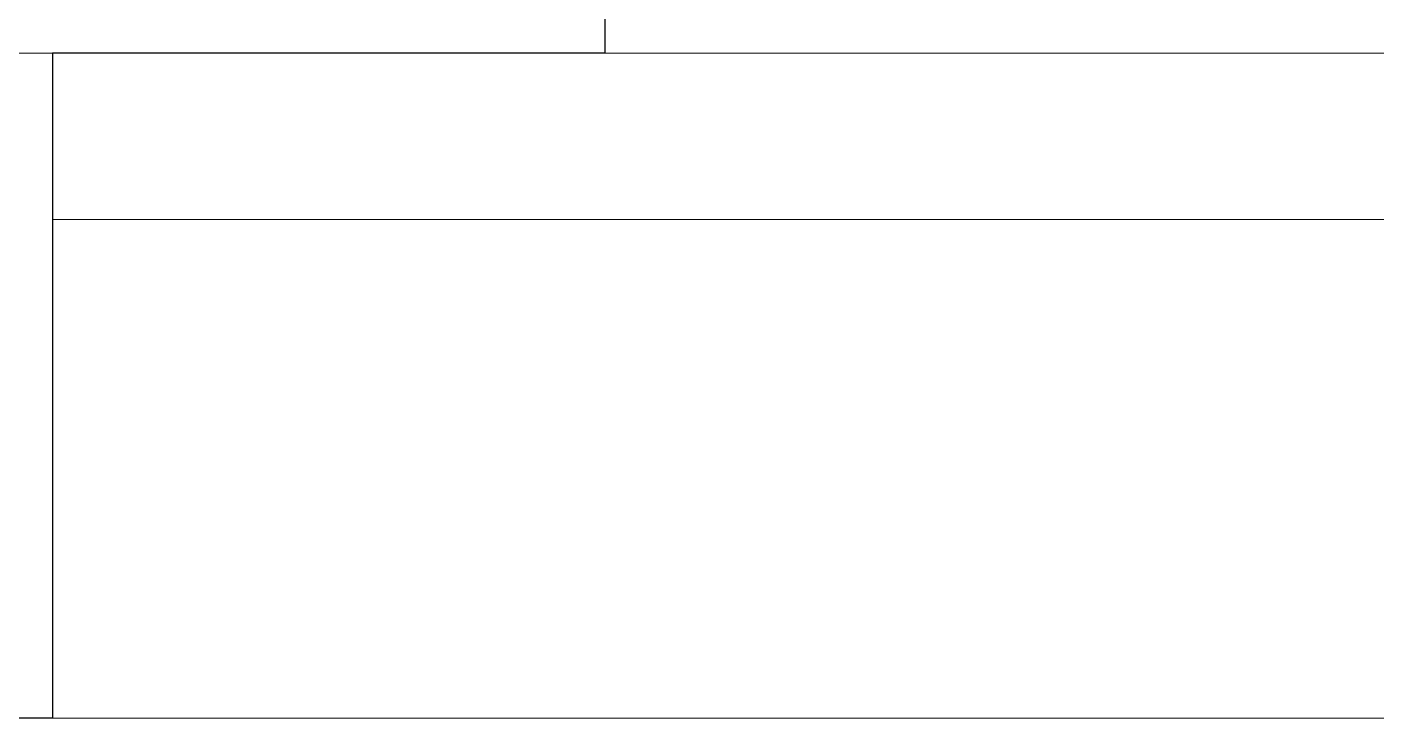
# Model space of a CAD drawing. Header units: millimetres. Extents: x -667 to -468, y -723 to -475.
# Drawn here: x -608.905 to -608.094, y -487.545 to -487.129 of the extents above; entities that cross this region are included whole.
import ezdxf

# ---------------------------------------------------------------- set-up
doc = ezdxf.new("R2010")
doc.units = ezdxf.units.MM
doc.layers.get('0').update_dxf_attribs({"lineweight": 9})
doc.layers.add('dinding', color=36, linetype='Continuous', lineweight=9)

msp = doc.modelspace()

# ---------------------------------------------------------------- linework, layer by layer
at = {"lineweight": 30}
msp.add_lwpolyline([(-608.55771, -487.11339), (-608.55771, -487.14493), (-608.88976, -487.14493), (-608.88976, -487.54493), (-608.98976, -487.54493)], dxfattribs=at)
at = {"layer": 'dinding'}
for p, q in [((-608.55771, -487.11339), (-608.55771, -487.14493)), ((-608.88976, -487.14493), (-609.47376, -487.14493)), ((-608.88976, -487.24493), (-608.88976, -487.14493)), ((-608.55771, -487.14493), (-608.88976, -487.14493)), ((-608.55771, -487.14493), (-606.83976, -487.14493)), ((-606.88976, -487.24493), (-608.88976, -487.24493)), ((-608.88976, -487.54493), (-608.88976, -487.24493)), ((-608.88976, -487.54493), (-608.98976, -487.54493)), ((-607.37376, -487.54493), (-608.88976, -487.54493))]:
    msp.add_line(p, q, dxfattribs=at)

doc.saveas('drawing.dxf')
